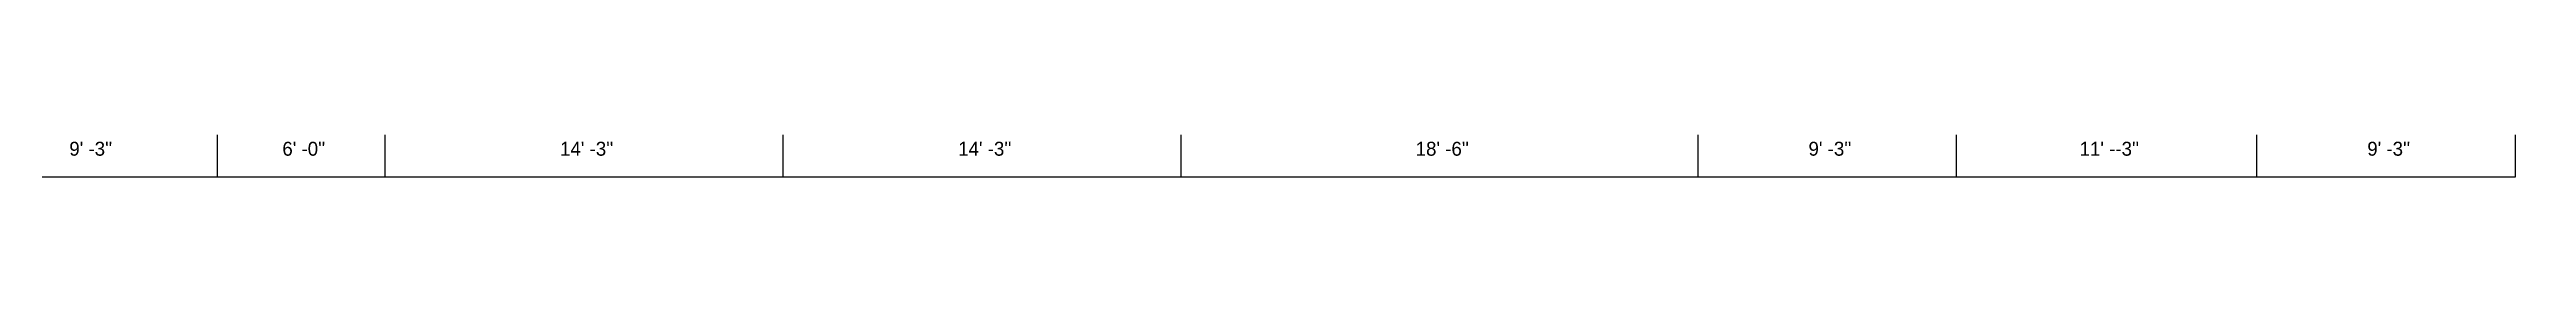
# Model space of a CAD drawing. Extents: x -38 to 2998, y -195 to 11529.
# Drawn here: x 1026 to 2090, y 6126 to 6164 of the extents above; entities that cross this region are included whole.
import ezdxf

# ---------------------------------------------------------------- set-up
doc = ezdxf.new("R2010")
doc.units = 0
doc.header["$MEASUREMENT"] = 0
doc.layers.get('0').update_dxf_attribs({"linetype": 'CONTINUOUS'})
doc.layers.add('DIMENSIONS', color=4, linetype='CONTINUOUS')
doc.dimstyles.get("Standard").update_dxf_attribs({"dimtxt": 0.18, "dimasz": 0.18, "dimexe": 0.18, "dimexo": 0.0625, "dimgap": 0.09, "dimtad": 0, "dimtih": 1, "dimtoh": 1, "dimdec": 4, "dimzin": 0, "dimtxsty": 'STANDARD', "dimcen": 0.09, "dimazin": 3, "dimtfac": 1, "dimtdec": 4, "dimtofl": 0, "dimtmove": 0, "dimatfit": 3, "dimtolj": 1, "dimtzin": 0})

# ---------------------------------------------------------------- blocks, each defined once
blk = doc.blocks.new('*D8387')
at = {"color": 1, "linetype": 'BYBLOCK'}
for points in [[(991.8, 6142.8), (990.7, 6141.7), (983.3, 6134.3), (982.2, 6133.2)], [(1102.8, 6142.8), (1101.7, 6141.7), (1094.3, 6134.3), (1093.2, 6133.2)]]:
    blk.add_solid(points, dxfattribs=at)
at = {"layer": 'DIMENSIONS', "color": 9, "linetype": 'BYBLOCK'}
for p, q in [((987, 6138), (987, 6156)), ((1098, 6138), (1098, 6156))]:
    blk.add_line(p, q, dxfattribs=at)
at = {"layer": 'DIMENSIONS', "color": 0, "linetype": 'BYBLOCK'}
blk.add_line((987, 6138), (1098, 6138), dxfattribs=at)
at = {"layer": 'DIMENSIONS', "color": 0, "linetype": 'BYBLOCK', "insert": (1042.5, 6150), "char_height": 6, "attachment_point": 5}
blk.add_mtext("\\A1; 9' -3''", dxfattribs=at)
blk = doc.blocks.new('*D8388')
at = {"color": 1, "linetype": 'BYBLOCK'}
for points in [[(1102.8, 6142.8), (1101.7, 6141.7), (1094.3, 6134.3), (1093.2, 6133.2)], [(1174.8, 6142.8), (1173.7, 6141.7), (1166.3, 6134.3), (1165.2, 6133.2)]]:
    blk.add_solid(points, dxfattribs=at)
at = {"layer": 'DIMENSIONS', "color": 9, "linetype": 'BYBLOCK'}
for p, q in [((1098, 6138), (1098, 6156)), ((1170, 6138), (1170, 6156))]:
    blk.add_line(p, q, dxfattribs=at)
at = {"layer": 'DIMENSIONS', "color": 0, "linetype": 'BYBLOCK'}
blk.add_line((1098, 6138), (1170, 6138), dxfattribs=at)
at = {"layer": 'DIMENSIONS', "color": 0, "linetype": 'BYBLOCK', "insert": (1134, 6150), "char_height": 6, "attachment_point": 5}
blk.add_mtext("\\A1; 6' -0''", dxfattribs=at)
blk = doc.blocks.new('*D8389')
at = {"color": 1, "linetype": 'BYBLOCK'}
for points in [[(1174.8, 6142.8), (1173.7, 6141.7), (1166.3, 6134.3), (1165.2, 6133.2)], [(1345.8, 6142.8), (1344.7, 6141.7), (1337.3, 6134.3), (1336.2, 6133.2)]]:
    blk.add_solid(points, dxfattribs=at)
at = {"layer": 'DIMENSIONS', "color": 9, "linetype": 'BYBLOCK'}
for p, q in [((1170, 6138), (1170, 6156)), ((1341, 6138), (1341, 6156))]:
    blk.add_line(p, q, dxfattribs=at)
at = {"layer": 'DIMENSIONS', "color": 0, "linetype": 'BYBLOCK'}
blk.add_line((1170, 6138), (1341, 6138), dxfattribs=at)
at = {"layer": 'DIMENSIONS', "color": 0, "linetype": 'BYBLOCK', "insert": (1255.5, 6150), "char_height": 6, "attachment_point": 5}
blk.add_mtext("\\A1; 14' -3''", dxfattribs=at)
blk = doc.blocks.new('*D8390')
at = {"color": 1, "linetype": 'BYBLOCK'}
for points in [[(1345.8, 6142.8), (1344.7, 6141.7), (1337.3, 6134.3), (1336.2, 6133.2)], [(1516.8, 6142.8), (1515.7, 6141.7), (1508.3, 6134.3), (1507.2, 6133.2)]]:
    blk.add_solid(points, dxfattribs=at)
at = {"layer": 'DIMENSIONS', "color": 9, "linetype": 'BYBLOCK'}
for p, q in [((1341, 6138), (1341, 6156)), ((1512, 6138), (1512, 6156))]:
    blk.add_line(p, q, dxfattribs=at)
at = {"layer": 'DIMENSIONS', "color": 0, "linetype": 'BYBLOCK'}
blk.add_line((1341, 6138), (1512, 6138), dxfattribs=at)
at = {"layer": 'DIMENSIONS', "color": 0, "linetype": 'BYBLOCK', "insert": (1426.5, 6150), "char_height": 6, "attachment_point": 5}
blk.add_mtext("\\A1; 14' -3''", dxfattribs=at)
blk = doc.blocks.new('*D8391')
at = {"color": 1, "linetype": 'BYBLOCK'}
for points in [[(1516.8, 6142.8), (1515.7, 6141.7), (1508.3, 6134.3), (1507.2, 6133.2)], [(1738.8, 6142.8), (1737.7, 6141.7), (1730.3, 6134.3), (1729.2, 6133.2)]]:
    blk.add_solid(points, dxfattribs=at)
at = {"layer": 'DIMENSIONS', "color": 9, "linetype": 'BYBLOCK'}
for p, q in [((1512, 6138), (1512, 6156)), ((1734, 6138), (1734, 6156))]:
    blk.add_line(p, q, dxfattribs=at)
at = {"layer": 'DIMENSIONS', "color": 0, "linetype": 'BYBLOCK'}
blk.add_line((1512, 6138), (1734, 6138), dxfattribs=at)
at = {"layer": 'DIMENSIONS', "color": 0, "linetype": 'BYBLOCK', "insert": (1623, 6150), "char_height": 6, "attachment_point": 5}
blk.add_mtext("\\A1; 18' -6''", dxfattribs=at)
blk = doc.blocks.new('*D8392')
at = {"color": 1, "linetype": 'BYBLOCK'}
for points in [[(1738.8, 6142.8), (1737.7, 6141.7), (1730.3, 6134.3), (1729.2, 6133.2)], [(1849.8, 6142.8), (1848.7, 6141.7), (1841.3, 6134.3), (1840.2, 6133.2)]]:
    blk.add_solid(points, dxfattribs=at)
at = {"layer": 'DIMENSIONS', "color": 9, "linetype": 'BYBLOCK'}
for p, q in [((1734, 6138), (1734, 6156)), ((1845, 6138), (1845, 6156))]:
    blk.add_line(p, q, dxfattribs=at)
at = {"layer": 'DIMENSIONS', "color": 0, "linetype": 'BYBLOCK'}
blk.add_line((1734, 6138), (1845, 6138), dxfattribs=at)
at = {"layer": 'DIMENSIONS', "color": 0, "linetype": 'BYBLOCK', "insert": (1789.5, 6150), "char_height": 6, "attachment_point": 5}
blk.add_mtext("\\A1; 9' -3''", dxfattribs=at)
blk = doc.blocks.new('*D8393')
at = {"color": 1, "linetype": 'BYBLOCK'}
for points in [[(1849.8, 6142.8), (1848.7, 6141.7), (1841.3, 6134.3), (1840.2, 6133.2)], [(1978.8, 6142.8), (1977.7, 6141.7), (1970.3, 6134.3), (1969.2, 6133.2)]]:
    blk.add_solid(points, dxfattribs=at)
at = {"layer": 'DIMENSIONS', "color": 9, "linetype": 'BYBLOCK'}
for p, q in [((1845, 6138), (1845, 6156)), ((1974, 6138), (1974, 6156))]:
    blk.add_line(p, q, dxfattribs=at)
at = {"layer": 'DIMENSIONS', "color": 0, "linetype": 'BYBLOCK'}
blk.add_line((1845, 6138), (1974, 6138), dxfattribs=at)
at = {"layer": 'DIMENSIONS', "color": 0, "linetype": 'BYBLOCK', "insert": (1909.5, 6150), "char_height": 6, "attachment_point": 5}
blk.add_mtext("\\A1; 11' --3''", dxfattribs=at)
blk = doc.blocks.new('*D8394')
at = {"color": 1, "linetype": 'BYBLOCK'}
for points in [[(1978.8, 6142.8), (1977.7, 6141.7), (1970.3, 6134.3), (1969.2, 6133.2)], [(2089.8, 6142.8), (2088.7, 6141.7), (2081.3, 6134.3), (2080.2, 6133.2)]]:
    blk.add_solid(points, dxfattribs=at)
at = {"layer": 'DIMENSIONS', "color": 9, "linetype": 'BYBLOCK'}
for p, q in [((1974, 6138), (1974, 6156)), ((2085, 6138), (2085, 6156))]:
    blk.add_line(p, q, dxfattribs=at)
at = {"layer": 'DIMENSIONS', "color": 0, "linetype": 'BYBLOCK'}
blk.add_line((1974, 6138), (2085, 6138), dxfattribs=at)
at = {"layer": 'DIMENSIONS', "color": 0, "linetype": 'BYBLOCK', "insert": (2029.5, 6150), "char_height": 6, "attachment_point": 5}
blk.add_mtext("\\A1; 9' -3''", dxfattribs=at)
blk = doc.blocks.new('*D8857')
at = {"color": 1, "linetype": 'BYBLOCK'}
for points in [[(991.8, 6142.8), (990.7, 6141.7), (983.3, 6134.3), (982.2, 6133.2)], [(1102.8, 6142.8), (1101.7, 6141.7), (1094.3, 6134.3), (1093.2, 6133.2)]]:
    blk.add_solid(points, dxfattribs=at)
at = {"layer": 'DIMENSIONS', "color": 9, "linetype": 'BYBLOCK'}
for p, q in [((987, 6138), (987, 6156)), ((1098, 6138), (1098, 6156))]:
    blk.add_line(p, q, dxfattribs=at)
at = {"layer": 'DIMENSIONS', "color": 0, "linetype": 'BYBLOCK'}
blk.add_line((987, 6138), (1098, 6138), dxfattribs=at)
at = {"layer": 'DIMENSIONS', "color": 0, "linetype": 'BYBLOCK', "insert": (1042.5, 6150), "char_height": 6, "attachment_point": 5}
blk.add_mtext("\\A1; 9' -3''", dxfattribs=at)
blk = doc.blocks.new('*D8858')
at = {"color": 1, "linetype": 'BYBLOCK'}
for points in [[(1102.8, 6142.8), (1101.7, 6141.7), (1094.3, 6134.3), (1093.2, 6133.2)], [(1174.8, 6142.8), (1173.7, 6141.7), (1166.3, 6134.3), (1165.2, 6133.2)]]:
    blk.add_solid(points, dxfattribs=at)
at = {"layer": 'DIMENSIONS', "color": 9, "linetype": 'BYBLOCK'}
for p, q in [((1098, 6138), (1098, 6156)), ((1170, 6138), (1170, 6156))]:
    blk.add_line(p, q, dxfattribs=at)
at = {"layer": 'DIMENSIONS', "color": 0, "linetype": 'BYBLOCK'}
blk.add_line((1098, 6138), (1170, 6138), dxfattribs=at)
at = {"layer": 'DIMENSIONS', "color": 0, "linetype": 'BYBLOCK', "insert": (1134, 6150), "char_height": 6, "attachment_point": 5}
blk.add_mtext("\\A1; 6' -0''", dxfattribs=at)
blk = doc.blocks.new('*D8859')
at = {"color": 1, "linetype": 'BYBLOCK'}
for points in [[(1174.8, 6142.8), (1173.7, 6141.7), (1166.3, 6134.3), (1165.2, 6133.2)], [(1345.8, 6142.8), (1344.7, 6141.7), (1337.3, 6134.3), (1336.2, 6133.2)]]:
    blk.add_solid(points, dxfattribs=at)
at = {"layer": 'DIMENSIONS', "color": 9, "linetype": 'BYBLOCK'}
for p, q in [((1170, 6138), (1170, 6156)), ((1341, 6138), (1341, 6156))]:
    blk.add_line(p, q, dxfattribs=at)
at = {"layer": 'DIMENSIONS', "color": 0, "linetype": 'BYBLOCK'}
blk.add_line((1170, 6138), (1341, 6138), dxfattribs=at)
at = {"layer": 'DIMENSIONS', "color": 0, "linetype": 'BYBLOCK', "insert": (1255.5, 6150), "char_height": 6, "attachment_point": 5}
blk.add_mtext("\\A1; 14' -3''", dxfattribs=at)
blk = doc.blocks.new('*D8860')
at = {"color": 1, "linetype": 'BYBLOCK'}
for points in [[(1345.8, 6142.8), (1344.7, 6141.7), (1337.3, 6134.3), (1336.2, 6133.2)], [(1516.8, 6142.8), (1515.7, 6141.7), (1508.3, 6134.3), (1507.2, 6133.2)]]:
    blk.add_solid(points, dxfattribs=at)
at = {"layer": 'DIMENSIONS', "color": 9, "linetype": 'BYBLOCK'}
for p, q in [((1341, 6138), (1341, 6156)), ((1512, 6138), (1512, 6156))]:
    blk.add_line(p, q, dxfattribs=at)
at = {"layer": 'DIMENSIONS', "color": 0, "linetype": 'BYBLOCK'}
blk.add_line((1341, 6138), (1512, 6138), dxfattribs=at)
at = {"layer": 'DIMENSIONS', "color": 0, "linetype": 'BYBLOCK', "insert": (1426.5, 6150), "char_height": 6, "attachment_point": 5}
blk.add_mtext("\\A1; 14' -3''", dxfattribs=at)
blk = doc.blocks.new('*D8861')
at = {"color": 1, "linetype": 'BYBLOCK'}
for points in [[(1516.8, 6142.8), (1515.7, 6141.7), (1508.3, 6134.3), (1507.2, 6133.2)], [(1738.8, 6142.8), (1737.7, 6141.7), (1730.3, 6134.3), (1729.2, 6133.2)]]:
    blk.add_solid(points, dxfattribs=at)
at = {"layer": 'DIMENSIONS', "color": 9, "linetype": 'BYBLOCK'}
for p, q in [((1512, 6138), (1512, 6156)), ((1734, 6138), (1734, 6156))]:
    blk.add_line(p, q, dxfattribs=at)
at = {"layer": 'DIMENSIONS', "color": 0, "linetype": 'BYBLOCK'}
blk.add_line((1512, 6138), (1734, 6138), dxfattribs=at)
at = {"layer": 'DIMENSIONS', "color": 0, "linetype": 'BYBLOCK', "insert": (1623, 6150), "char_height": 6, "attachment_point": 5}
blk.add_mtext("\\A1; 18' -6''", dxfattribs=at)
blk = doc.blocks.new('*D8862')
at = {"color": 1, "linetype": 'BYBLOCK'}
for points in [[(1738.8, 6142.8), (1737.7, 6141.7), (1730.3, 6134.3), (1729.2, 6133.2)], [(1849.8, 6142.8), (1848.7, 6141.7), (1841.3, 6134.3), (1840.2, 6133.2)]]:
    blk.add_solid(points, dxfattribs=at)
at = {"layer": 'DIMENSIONS', "color": 9, "linetype": 'BYBLOCK'}
for p, q in [((1734, 6138), (1734, 6156)), ((1845, 6138), (1845, 6156))]:
    blk.add_line(p, q, dxfattribs=at)
at = {"layer": 'DIMENSIONS', "color": 0, "linetype": 'BYBLOCK'}
blk.add_line((1734, 6138), (1845, 6138), dxfattribs=at)
at = {"layer": 'DIMENSIONS', "color": 0, "linetype": 'BYBLOCK', "insert": (1789.5, 6150), "char_height": 6, "attachment_point": 5}
blk.add_mtext("\\A1; 9' -3''", dxfattribs=at)
blk = doc.blocks.new('*D8863')
at = {"color": 1, "linetype": 'BYBLOCK'}
for points in [[(1849.8, 6142.8), (1848.7, 6141.7), (1841.3, 6134.3), (1840.2, 6133.2)], [(1978.8, 6142.8), (1977.7, 6141.7), (1970.3, 6134.3), (1969.2, 6133.2)]]:
    blk.add_solid(points, dxfattribs=at)
at = {"layer": 'DIMENSIONS', "color": 9, "linetype": 'BYBLOCK'}
for p, q in [((1845, 6138), (1845, 6156)), ((1974, 6138), (1974, 6156))]:
    blk.add_line(p, q, dxfattribs=at)
at = {"layer": 'DIMENSIONS', "color": 0, "linetype": 'BYBLOCK'}
blk.add_line((1845, 6138), (1974, 6138), dxfattribs=at)
at = {"layer": 'DIMENSIONS', "color": 0, "linetype": 'BYBLOCK', "insert": (1909.5, 6150), "char_height": 6, "attachment_point": 5}
blk.add_mtext("\\A1; 11' --3''", dxfattribs=at)
blk = doc.blocks.new('*D8864')
at = {"color": 1, "linetype": 'BYBLOCK'}
for points in [[(1978.8, 6142.8), (1977.7, 6141.7), (1970.3, 6134.3), (1969.2, 6133.2)], [(2089.8, 6142.8), (2088.7, 6141.7), (2081.3, 6134.3), (2080.2, 6133.2)]]:
    blk.add_solid(points, dxfattribs=at)
at = {"layer": 'DIMENSIONS', "color": 9, "linetype": 'BYBLOCK'}
for p, q in [((1974, 6138), (1974, 6156)), ((2085, 6138), (2085, 6156))]:
    blk.add_line(p, q, dxfattribs=at)
at = {"layer": 'DIMENSIONS', "color": 0, "linetype": 'BYBLOCK'}
blk.add_line((1974, 6138), (2085, 6138), dxfattribs=at)
at = {"layer": 'DIMENSIONS', "color": 0, "linetype": 'BYBLOCK', "insert": (2029.5, 6150), "char_height": 6, "attachment_point": 5}
blk.add_mtext("\\A1; 9' -3''", dxfattribs=at)
blk = doc.blocks.new('*D9327')
at = {"color": 1, "linetype": 'BYBLOCK'}
for points in [[(991.8, 6142.8), (990.7, 6141.7), (983.3, 6134.3), (982.2, 6133.2)], [(1102.8, 6142.8), (1101.7, 6141.7), (1094.3, 6134.3), (1093.2, 6133.2)]]:
    blk.add_solid(points, dxfattribs=at)
at = {"layer": 'DIMENSIONS', "color": 9, "linetype": 'BYBLOCK'}
for p, q in [((987, 6138), (987, 6156)), ((1098, 6138), (1098, 6156))]:
    blk.add_line(p, q, dxfattribs=at)
at = {"layer": 'DIMENSIONS', "color": 0, "linetype": 'BYBLOCK'}
blk.add_line((987, 6138), (1098, 6138), dxfattribs=at)
at = {"layer": 'DIMENSIONS', "color": 0, "linetype": 'BYBLOCK', "insert": (1042.5, 6150), "char_height": 6, "attachment_point": 5}
blk.add_mtext("\\A1; 9' -3''", dxfattribs=at)
blk = doc.blocks.new('*D9328')
at = {"color": 1, "linetype": 'BYBLOCK'}
for points in [[(1102.8, 6142.8), (1101.7, 6141.7), (1094.3, 6134.3), (1093.2, 6133.2)], [(1174.8, 6142.8), (1173.7, 6141.7), (1166.3, 6134.3), (1165.2, 6133.2)]]:
    blk.add_solid(points, dxfattribs=at)
at = {"layer": 'DIMENSIONS', "color": 9, "linetype": 'BYBLOCK'}
for p, q in [((1098, 6138), (1098, 6156)), ((1170, 6138), (1170, 6156))]:
    blk.add_line(p, q, dxfattribs=at)
at = {"layer": 'DIMENSIONS', "color": 0, "linetype": 'BYBLOCK'}
blk.add_line((1098, 6138), (1170, 6138), dxfattribs=at)
at = {"layer": 'DIMENSIONS', "color": 0, "linetype": 'BYBLOCK', "insert": (1134, 6150), "char_height": 6, "attachment_point": 5}
blk.add_mtext("\\A1; 6' -0''", dxfattribs=at)
blk = doc.blocks.new('*D9329')
at = {"color": 1, "linetype": 'BYBLOCK'}
for points in [[(1174.8, 6142.8), (1173.7, 6141.7), (1166.3, 6134.3), (1165.2, 6133.2)], [(1345.8, 6142.8), (1344.7, 6141.7), (1337.3, 6134.3), (1336.2, 6133.2)]]:
    blk.add_solid(points, dxfattribs=at)
at = {"layer": 'DIMENSIONS', "color": 9, "linetype": 'BYBLOCK'}
for p, q in [((1170, 6138), (1170, 6156)), ((1341, 6138), (1341, 6156))]:
    blk.add_line(p, q, dxfattribs=at)
at = {"layer": 'DIMENSIONS', "color": 0, "linetype": 'BYBLOCK'}
blk.add_line((1170, 6138), (1341, 6138), dxfattribs=at)
at = {"layer": 'DIMENSIONS', "color": 0, "linetype": 'BYBLOCK', "insert": (1255.5, 6150), "char_height": 6, "attachment_point": 5}
blk.add_mtext("\\A1; 14' -3''", dxfattribs=at)
blk = doc.blocks.new('*D9330')
at = {"color": 1, "linetype": 'BYBLOCK'}
for points in [[(1345.8, 6142.8), (1344.7, 6141.7), (1337.3, 6134.3), (1336.2, 6133.2)], [(1516.8, 6142.8), (1515.7, 6141.7), (1508.3, 6134.3), (1507.2, 6133.2)]]:
    blk.add_solid(points, dxfattribs=at)
at = {"layer": 'DIMENSIONS', "color": 9, "linetype": 'BYBLOCK'}
for p, q in [((1341, 6138), (1341, 6156)), ((1512, 6138), (1512, 6156))]:
    blk.add_line(p, q, dxfattribs=at)
at = {"layer": 'DIMENSIONS', "color": 0, "linetype": 'BYBLOCK'}
blk.add_line((1341, 6138), (1512, 6138), dxfattribs=at)
at = {"layer": 'DIMENSIONS', "color": 0, "linetype": 'BYBLOCK', "insert": (1426.5, 6150), "char_height": 6, "attachment_point": 5}
blk.add_mtext("\\A1; 14' -3''", dxfattribs=at)
blk = doc.blocks.new('*D9331')
at = {"color": 1, "linetype": 'BYBLOCK'}
for points in [[(1516.8, 6142.8), (1515.7, 6141.7), (1508.3, 6134.3), (1507.2, 6133.2)], [(1738.8, 6142.8), (1737.7, 6141.7), (1730.3, 6134.3), (1729.2, 6133.2)]]:
    blk.add_solid(points, dxfattribs=at)
at = {"layer": 'DIMENSIONS', "color": 9, "linetype": 'BYBLOCK'}
for p, q in [((1512, 6138), (1512, 6156)), ((1734, 6138), (1734, 6156))]:
    blk.add_line(p, q, dxfattribs=at)
at = {"layer": 'DIMENSIONS', "color": 0, "linetype": 'BYBLOCK'}
blk.add_line((1512, 6138), (1734, 6138), dxfattribs=at)
at = {"layer": 'DIMENSIONS', "color": 0, "linetype": 'BYBLOCK', "insert": (1623, 6150), "char_height": 6, "attachment_point": 5}
blk.add_mtext("\\A1; 18' -6''", dxfattribs=at)
blk = doc.blocks.new('*D9332')
at = {"color": 1, "linetype": 'BYBLOCK'}
for points in [[(1738.8, 6142.8), (1737.7, 6141.7), (1730.3, 6134.3), (1729.2, 6133.2)], [(1849.8, 6142.8), (1848.7, 6141.7), (1841.3, 6134.3), (1840.2, 6133.2)]]:
    blk.add_solid(points, dxfattribs=at)
at = {"layer": 'DIMENSIONS', "color": 9, "linetype": 'BYBLOCK'}
for p, q in [((1734, 6138), (1734, 6156)), ((1845, 6138), (1845, 6156))]:
    blk.add_line(p, q, dxfattribs=at)
at = {"layer": 'DIMENSIONS', "color": 0, "linetype": 'BYBLOCK'}
blk.add_line((1734, 6138), (1845, 6138), dxfattribs=at)
at = {"layer": 'DIMENSIONS', "color": 0, "linetype": 'BYBLOCK', "insert": (1789.5, 6150), "char_height": 6, "attachment_point": 5}
blk.add_mtext("\\A1; 9' -3''", dxfattribs=at)
blk = doc.blocks.new('*D9333')
at = {"color": 1, "linetype": 'BYBLOCK'}
for points in [[(1849.8, 6142.8), (1848.7, 6141.7), (1841.3, 6134.3), (1840.2, 6133.2)], [(1978.8, 6142.8), (1977.7, 6141.7), (1970.3, 6134.3), (1969.2, 6133.2)]]:
    blk.add_solid(points, dxfattribs=at)
at = {"layer": 'DIMENSIONS', "color": 9, "linetype": 'BYBLOCK'}
for p, q in [((1845, 6138), (1845, 6156)), ((1974, 6138), (1974, 6156))]:
    blk.add_line(p, q, dxfattribs=at)
at = {"layer": 'DIMENSIONS', "color": 0, "linetype": 'BYBLOCK'}
blk.add_line((1845, 6138), (1974, 6138), dxfattribs=at)
at = {"layer": 'DIMENSIONS', "color": 0, "linetype": 'BYBLOCK', "insert": (1909.5, 6150), "char_height": 6, "attachment_point": 5}
blk.add_mtext("\\A1; 11' --3''", dxfattribs=at)
blk = doc.blocks.new('*D9334')
at = {"color": 1, "linetype": 'BYBLOCK'}
for points in [[(1978.8, 6142.8), (1977.7, 6141.7), (1970.3, 6134.3), (1969.2, 6133.2)], [(2089.8, 6142.8), (2088.7, 6141.7), (2081.3, 6134.3), (2080.2, 6133.2)]]:
    blk.add_solid(points, dxfattribs=at)
at = {"layer": 'DIMENSIONS', "color": 9, "linetype": 'BYBLOCK'}
for p, q in [((1974, 6138), (1974, 6156)), ((2085, 6138), (2085, 6156))]:
    blk.add_line(p, q, dxfattribs=at)
at = {"layer": 'DIMENSIONS', "color": 0, "linetype": 'BYBLOCK'}
blk.add_line((1974, 6138), (2085, 6138), dxfattribs=at)
at = {"layer": 'DIMENSIONS', "color": 0, "linetype": 'BYBLOCK', "insert": (2029.5, 6150), "char_height": 6, "attachment_point": 5}
blk.add_mtext("\\A1; 9' -3''", dxfattribs=at)

msp = doc.modelspace()

# ---------------------------------------------------------------- dimensions: what is measured, and where the dimension line sits
at = {"layer": 'DIMENSIONS'}
for base, p1, p2, picture, middle in [((1098, 6138), (987, 6126), (1098, 6126), '*D8387', (1042.5, 6126)), ((1098, 6138), (987, 6126), (1098, 6126), '*D8857', (1042.5, 6126)), ((1098, 6138), (987, 6126), (1098, 6126), '*D9327', (1042.5, 6126)), ((1170, 6138), (1098, 6126), (1170, 6126), '*D8388', (1134, 6126)), ((1170, 6138), (1098, 6126), (1170, 6126), '*D8858', (1134, 6126)), ((1170, 6138), (1098, 6126), (1170, 6126), '*D9328', (1134, 6126)), ((1341, 6138), (1170, 6126), (1341, 6126), '*D8389', (1255.5, 6126)), ((1341, 6138), (1170, 6126), (1341, 6126), '*D8859', (1255.5, 6126)), ((1341, 6138), (1170, 6126), (1341, 6126), '*D9329', (1255.5, 6126)), ((1512, 6138), (1341, 6126), (1512, 6126), '*D8390', (1426.5, 6126)), ((1512, 6138), (1341, 6126), (1512, 6126), '*D8860', (1426.5, 6126)), ((1512, 6138), (1341, 6126), (1512, 6126), '*D9330', (1426.5, 6126)), ((1734, 6138), (1512, 6126), (1734, 6126), '*D8391', (1623, 6126)), ((1734, 6138), (1512, 6126), (1734, 6126), '*D8861', (1623, 6126)), ((1734, 6138), (1512, 6126), (1734, 6126), '*D9331', (1623, 6126)), ((1845, 6138), (1734, 6126), (1845, 6126), '*D8392', (1789.5, 6126)), ((1845, 6138), (1734, 6126), (1845, 6126), '*D8862', (1789.5, 6126)), ((1845, 6138), (1734, 6126), (1845, 6126), '*D9332', (1789.5, 6126)), ((1974, 6138), (1845, 6126), (1974, 6126), '*D8393', (1909.5, 6126)), ((1974, 6138), (1845, 6126), (1974, 6126), '*D8863', (1909.5, 6126)), ((1974, 6138), (1845, 6126), (1974, 6126), '*D9333', (1909.5, 6126)), ((2085, 6138), (1974, 6126), (2085, 6126), '*D8394', (2029.5, 6126)), ((2085, 6138), (1974, 6126), (2085, 6126), '*D8864', (2029.5, 6126)), ((2085, 6138), (1974, 6126), (2085, 6126), '*D9334', (2029.5, 6126))]:
    dim = msp.add_linear_dim(base=base, p1=p1, p2=p2, dimstyle='STANDARD', dxfattribs=at)
    dim.commit()
    dim.dimension.update_dxf_attribs({"geometry": picture, "text_midpoint": middle})

doc.saveas('drawing.dxf')
